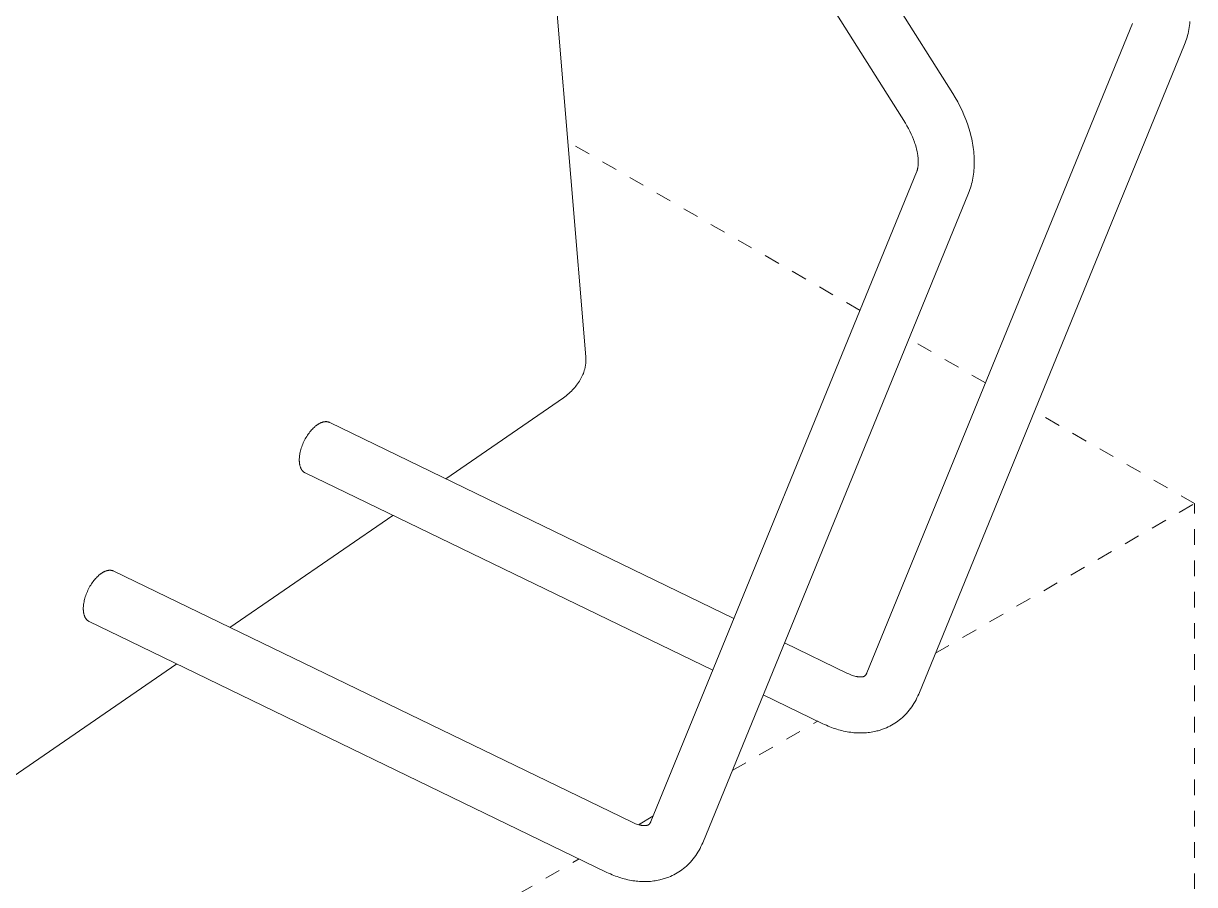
# Model space of a CAD drawing. Header units: inches. Extents: x -10 to 196, y -2 to 124.
# Drawn here: x 188.01 to 195.5, y 37.73 to 43.23 of the extents above; entities that cross this region are included whole.
import ezdxf

# ---------------------------------------------------------------- set-up
doc = ezdxf.new("R2010")
doc.units = ezdxf.units.IN
doc.linetypes.add('HIDDEN', pattern=[1.905, 1.27, -0.635])
doc.layers.add('ZANO_R', color=7, linetype='Continuous', lineweight=0)
doc.layers.add('ZANO_R_przerywana', color=250, linetype='HIDDEN', lineweight=0)

msp = doc.modelspace()

# ---------------------------------------------------------------- linework, layer by layer
at = {"layer": 'ZANO_R'}
for p, q in [((191.20988, 45.90355), (191.60963, 41.10176)), ((192.11798, 45.70373), (193.95479, 42.78597)), ((193.65185, 42.59526), (191.81503, 45.51302)), ((193.4057, 39.08272), (195.10455, 43.23362)), ((195.46377, 43.19444), (195.46133, 43.18197)), ((195.46591, 43.207), (195.46377, 43.19444)), ((195.46776, 43.21965), (195.46591, 43.207)), ((195.46931, 43.23239), (195.46776, 43.21965)), ((195.47058, 43.24521), (195.46931, 43.23239)), ((195.44466, 43.12136), (195.44041, 43.10962)), ((195.4486, 43.13324), (195.44466, 43.12136)), ((195.45224, 43.14524), (195.4486, 43.13324)), ((195.45557, 43.15737), (195.45224, 43.14524)), ((195.4586, 43.16962), (195.45557, 43.15737)), ((195.46133, 43.18197), (195.4586, 43.16962)), ((195.43585, 43.09803), (193.737, 38.94713)), ((195.44041, 43.10962), (195.43585, 43.09803)), ((193.95479, 42.78597), (193.97105, 42.75922)), ((193.97105, 42.75922), (193.98639, 42.73209)), ((193.98639, 42.73209), (194.0008, 42.7046)), ((194.0008, 42.7046), (194.01424, 42.6768)), ((194.01424, 42.6768), (194.0267, 42.64873)), ((194.0267, 42.64873), (194.03816, 42.62041)), ((194.03816, 42.62041), (194.0486, 42.59188)), ((193.66213, 42.57834), (193.65185, 42.59526)), ((193.6718, 42.56123), (193.66213, 42.57834)), ((193.68084, 42.54399), (193.6718, 42.56123)), ((193.68923, 42.52667), (193.68084, 42.54399)), ((193.69694, 42.50934), (193.68923, 42.52667)), ((194.0486, 42.59188), (194.05799, 42.56319)), ((194.05799, 42.56319), (194.06587, 42.536)), ((194.06587, 42.536), (194.07276, 42.5088)), ((193.70397, 42.49204), (193.69694, 42.50934)), ((193.7103, 42.47483), (193.70397, 42.49204)), ((193.71319, 42.46628), (193.7103, 42.47483)), ((193.71589, 42.45777), (193.71319, 42.46628)), ((193.72006, 42.44343), (193.71589, 42.45777)), ((194.07276, 42.5088), (194.07583, 42.49521)), ((194.07583, 42.49521), (194.07864, 42.48163)), ((194.07864, 42.48163), (194.08119, 42.46806)), ((194.08119, 42.46806), (194.08348, 42.45451)), ((194.08348, 42.45451), (194.08552, 42.44098)), ((193.72368, 42.42938), (193.72006, 42.44343)), ((193.72674, 42.41564), (193.72368, 42.42938)), ((193.72926, 42.40226), (193.72674, 42.41564)), ((193.73125, 42.38928), (193.72926, 42.40226)), ((193.73206, 42.38296), (193.73125, 42.38928)), ((193.73273, 42.37674), (193.73206, 42.38296)), ((193.73328, 42.37065), (193.73273, 42.37674)), ((194.08552, 42.44098), (194.08728, 42.42748)), ((194.08728, 42.42748), (194.08879, 42.41401)), ((194.08879, 42.41401), (194.09002, 42.40057)), ((194.09002, 42.40057), (194.09098, 42.38718)), ((194.09098, 42.38718), (194.09167, 42.37382)), ((194.09167, 42.37382), (194.09209, 42.36051)), ((193.72781, 42.29499), (193.7287, 42.29828)), ((193.7287, 42.29828), (193.72955, 42.30177)), ((193.72955, 42.30177), (193.73036, 42.30545)), ((193.73036, 42.30545), (193.7311, 42.30932)), ((193.7311, 42.30932), (193.73178, 42.31338)), ((193.73178, 42.31338), (193.7324, 42.31763)), ((193.7324, 42.31763), (193.73294, 42.32208)), ((193.73294, 42.32208), (193.73339, 42.32673)), ((193.73371, 42.36468), (193.73328, 42.37065)), ((193.73339, 42.32673), (193.73376, 42.33157)), ((193.73401, 42.35884), (193.73371, 42.36468)), ((193.73376, 42.33157), (193.73403, 42.33662)), ((193.73419, 42.35314), (193.73401, 42.35884)), ((193.73403, 42.33662), (193.73419, 42.34186)), ((193.73425, 42.3473), (193.73419, 42.35314)), ((193.73419, 42.34186), (193.73425, 42.3473)), ((194.09096, 42.30818), (194.08998, 42.29529)), ((194.09166, 42.32115), (194.09096, 42.30818)), ((194.09208, 42.33417), (194.09166, 42.32115)), ((194.09222, 42.34725), (194.09208, 42.33417)), ((194.09209, 42.36051), (194.09222, 42.34725)), ((192.0251, 38.1328), (193.72394, 42.28369)), ((193.72394, 42.28369), (193.72494, 42.28624)), ((193.72494, 42.28624), (193.72592, 42.28897)), ((193.72592, 42.28897), (193.72688, 42.29188)), ((193.72688, 42.29188), (193.72781, 42.29499)), ((194.08073, 42.23205), (194.078, 42.21969)), ((194.08316, 42.24451), (194.08073, 42.23205)), ((194.0853, 42.25707), (194.08316, 42.24451)), ((194.08715, 42.26973), (194.0853, 42.25707)), ((194.08871, 42.28247), (194.08715, 42.26973)), ((194.08998, 42.29529), (194.08871, 42.28247)), ((194.05524, 42.1481), (192.3564, 37.99721)), ((194.05981, 42.1597), (194.05524, 42.1481)), ((194.06406, 42.17144), (194.05981, 42.1597)), ((194.068, 42.18332), (194.06406, 42.17144)), ((194.07163, 42.19532), (194.068, 42.18332)), ((194.07497, 42.20745), (194.07163, 42.19532)), ((194.078, 42.21969), (194.07497, 42.20745)), ((191.60996, 41.09738), (191.60963, 41.10176)), ((191.60225, 41.02315), (191.60341, 41.02757)), ((191.60341, 41.02757), (191.60447, 41.03201)), ((191.60447, 41.03201), (191.60542, 41.0363)), ((191.60542, 41.0363), (191.60628, 41.0406)), ((191.60628, 41.0406), (191.60707, 41.04492)), ((191.60707, 41.04492), (191.60777, 41.04925)), ((191.60777, 41.04925), (191.60839, 41.0536)), ((191.60839, 41.0536), (191.60893, 41.05795)), ((191.60893, 41.05795), (191.60939, 41.06232)), ((191.60939, 41.06232), (191.60976, 41.06669)), ((191.60976, 41.06669), (191.61005, 41.07107)), ((191.61019, 41.093), (191.60996, 41.09738)), ((191.61005, 41.07107), (191.61025, 41.07545)), ((191.61034, 41.08861), (191.61019, 41.093)), ((191.61025, 41.07545), (191.61037, 41.07984)), ((191.6104, 41.08423), (191.61034, 41.08861)), ((191.61037, 41.07984), (191.6104, 41.08423)), ((191.56803, 40.94683), (191.57324, 40.95533)), ((191.57324, 40.95533), (191.57818, 40.964)), ((191.57818, 40.964), (191.58244, 40.97209)), ((191.58244, 40.97209), (191.58646, 40.98031)), ((191.58646, 40.98031), (191.5902, 40.98866)), ((191.5902, 40.98866), (191.59367, 40.99712)), ((191.59367, 40.99712), (191.59684, 41.00569)), ((191.59684, 41.00569), (191.59831, 41.01002)), ((191.59831, 41.01002), (191.5997, 41.01437)), ((191.5997, 41.01437), (191.60102, 41.01875)), ((191.60102, 41.01875), (191.60225, 41.02315)), ((191.50144, 40.86896), (191.50929, 40.87626)), ((191.50929, 40.87626), (191.51697, 40.88375)), ((191.51697, 40.88375), (191.52445, 40.89143)), ((191.52445, 40.89143), (191.53173, 40.89931)), ((191.53173, 40.89931), (191.53832, 40.90681)), ((191.53832, 40.90681), (191.5447, 40.91448)), ((191.5447, 40.91448), (191.55088, 40.92231)), ((191.55088, 40.92231), (191.55684, 40.93032)), ((191.55684, 40.93032), (191.56256, 40.93849)), ((191.56256, 40.93849), (191.56803, 40.94683)), ((191.46675, 40.84031), (190.71478, 40.32291)), ((191.46675, 40.84031), (191.47566, 40.84718)), ((191.47566, 40.84718), (191.48442, 40.85424)), ((191.48442, 40.85424), (191.49302, 40.8615)), ((191.49302, 40.8615), (191.50144, 40.86896)), ((189.8721, 40.65145), (189.86674, 40.64634)), ((189.87742, 40.6562), (189.8721, 40.65145)), ((189.88006, 40.65844), (189.87742, 40.6562)), ((189.88269, 40.66059), (189.88006, 40.65844)), ((189.88531, 40.66265), (189.88269, 40.66059)), ((189.8879, 40.66462), (189.88531, 40.66265)), ((189.89048, 40.6665), (189.8879, 40.66462)), ((189.89303, 40.66829), (189.89048, 40.6665)), ((189.89546, 40.66993), (189.89303, 40.66829)), ((189.89791, 40.67151), (189.89546, 40.66993)), ((189.90038, 40.67304), (189.89791, 40.67151)), ((189.90286, 40.67452), (189.90038, 40.67304)), ((189.90536, 40.67593), (189.90286, 40.67452)), ((189.90787, 40.67728), (189.90536, 40.67593)), ((189.9104, 40.67856), (189.90787, 40.67728)), ((189.91293, 40.67977), (189.9104, 40.67856)), ((189.91547, 40.68092), (189.91293, 40.67977)), ((189.91802, 40.68199), (189.91547, 40.68092)), ((189.92057, 40.68298), (189.91802, 40.68199)), ((189.92313, 40.6839), (189.92057, 40.68298)), ((189.92568, 40.68474), (189.92313, 40.6839)), ((189.92823, 40.68549), (189.92568, 40.68474)), ((189.93078, 40.68616), (189.92823, 40.68549)), ((189.93332, 40.68675), (189.93078, 40.68616)), ((189.93585, 40.68724), (189.93332, 40.68675)), ((189.93837, 40.68765), (189.93585, 40.68724)), ((189.93962, 40.68782), (189.93837, 40.68765)), ((189.94087, 40.68796), (189.93962, 40.68782)), ((189.94212, 40.68808), (189.94087, 40.68796)), ((189.94336, 40.68818), (189.94212, 40.68808)), ((189.94459, 40.68826), (189.94336, 40.68818)), ((189.94583, 40.68831), (189.94459, 40.68826)), ((189.94705, 40.68834), (189.94583, 40.68831)), ((189.94827, 40.68834), (189.94705, 40.68834)), ((189.94949, 40.68832), (189.94827, 40.68834)), ((189.9507, 40.68827), (189.94949, 40.68832)), ((189.9519, 40.6882), (189.9507, 40.68827)), ((189.95309, 40.68811), (189.9519, 40.6882)), ((189.95428, 40.68799), (189.95309, 40.68811)), ((189.95546, 40.68784), (189.95428, 40.68799)), ((189.95664, 40.68767), (189.95546, 40.68784)), ((189.9578, 40.68748), (189.95664, 40.68767)), ((189.95896, 40.68726), (189.9578, 40.68748)), ((189.96011, 40.68702), (189.95896, 40.68726)), ((189.96125, 40.68675), (189.96011, 40.68702)), ((189.96237, 40.68646), (189.96125, 40.68675)), ((189.9635, 40.68614), (189.96237, 40.68646)), ((189.96461, 40.6858), (189.9635, 40.68614)), ((189.96571, 40.68543), (189.96461, 40.6858)), ((189.9668, 40.68503), (189.96571, 40.68543)), ((189.96788, 40.68462), (189.9668, 40.68503)), ((189.96895, 40.68417), (189.96788, 40.68462)), ((189.97, 40.68371), (189.96895, 40.68417)), ((189.97105, 40.68321), (189.97, 40.68371)), ((189.97225, 40.68263), (192.55632, 39.43077)), ((189.81599, 40.5777), (189.81167, 40.56952)), ((189.82051, 40.58572), (189.81599, 40.5777)), ((189.82521, 40.59355), (189.82051, 40.58572)), ((189.83007, 40.60116), (189.82521, 40.59355)), ((189.83507, 40.60852), (189.83007, 40.60116)), ((189.84019, 40.61561), (189.83507, 40.60852)), ((189.8454, 40.62241), (189.84019, 40.61561)), ((189.85068, 40.6289), (189.8454, 40.62241)), ((189.85601, 40.63505), (189.85068, 40.6289)), ((189.86137, 40.64087), (189.85601, 40.63505)), ((189.86674, 40.64634), (189.86137, 40.64087)), ((189.78605, 40.50235), (189.78409, 40.49423)), ((189.78829, 40.51061), (189.78605, 40.50235)), ((189.79083, 40.51896), (189.78829, 40.51061)), ((189.79364, 40.5274), (189.79083, 40.51896)), ((189.79673, 40.53587), (189.79364, 40.5274)), ((189.80009, 40.54436), (189.79673, 40.53587)), ((189.80371, 40.55282), (189.80009, 40.54436)), ((189.80757, 40.56122), (189.80371, 40.55282)), ((189.81167, 40.56952), (189.80757, 40.56122)), ((189.77808, 40.44959), (189.77796, 40.443)), ((189.77796, 40.443), (189.778, 40.43962)), ((189.778, 40.43962), (189.77809, 40.43625)), ((189.77843, 40.45645), (189.77808, 40.44959)), ((189.77809, 40.43625), (189.77825, 40.4329)), ((189.77825, 40.4329), (189.77848, 40.42957)), ((189.77903, 40.46356), (189.77843, 40.45645)), ((189.77848, 40.42957), (189.77877, 40.42627)), ((189.77877, 40.42627), (189.77913, 40.42299)), ((189.77989, 40.47091), (189.77903, 40.46356)), ((189.78101, 40.47849), (189.77989, 40.47091)), ((189.78241, 40.48627), (189.78101, 40.47849)), ((189.78409, 40.49423), (189.78241, 40.48627)), ((189.77913, 40.42299), (189.77957, 40.41975)), ((189.77957, 40.41975), (189.78008, 40.41654)), ((189.78008, 40.41654), (189.78066, 40.41338)), ((189.78066, 40.41338), (189.78132, 40.41026)), ((189.78132, 40.41026), (189.78205, 40.40719)), ((189.78205, 40.40719), (189.78286, 40.40417)), ((189.78286, 40.40417), (189.78375, 40.40121)), ((189.78375, 40.40121), (189.78471, 40.39831)), ((189.78471, 40.39831), (189.78575, 40.39548)), ((189.78575, 40.39548), (189.78687, 40.39272)), ((189.78687, 40.39272), (189.78807, 40.39003)), ((189.78807, 40.39003), (189.7887, 40.38872)), ((189.7887, 40.38872), (189.78935, 40.38742)), ((189.78935, 40.38742), (189.79002, 40.38615)), ((189.79002, 40.38615), (189.7907, 40.3849)), ((189.7907, 40.3849), (189.79141, 40.38367)), ((189.79141, 40.38367), (189.79214, 40.38246)), ((189.79214, 40.38246), (189.79288, 40.38127)), ((189.79288, 40.38127), (189.79365, 40.38011)), ((189.79365, 40.38011), (189.79443, 40.37897)), ((189.79443, 40.37897), (189.79523, 40.37785)), ((189.79523, 40.37785), (189.79605, 40.37676)), ((189.79605, 40.37676), (189.79689, 40.37569)), ((189.79689, 40.37569), (189.79775, 40.37465)), ((189.79775, 40.37465), (189.79863, 40.37363)), ((189.79863, 40.37363), (189.79952, 40.37264)), ((189.79952, 40.37264), (189.80044, 40.37167)), ((189.80044, 40.37167), (189.80137, 40.37073)), ((189.80137, 40.37073), (189.80232, 40.36982)), ((189.80232, 40.36982), (189.80328, 40.36893)), ((189.80328, 40.36893), (189.80426, 40.36807)), ((189.80426, 40.36807), (189.80526, 40.36724)), ((189.80526, 40.36724), (189.80628, 40.36644)), ((189.80628, 40.36644), (189.80731, 40.36567)), ((189.80731, 40.36567), (189.80836, 40.36492)), ((189.80836, 40.36492), (189.80943, 40.3642)), ((189.80943, 40.3642), (189.81051, 40.36352)), ((189.81051, 40.36352), (189.8116, 40.36286)), ((189.8116, 40.36286), (189.81271, 40.36223)), ((189.81271, 40.36223), (189.81384, 40.36163)), ((189.81384, 40.36163), (189.81498, 40.36106)), ((190.07639, 40.23442), (189.81498, 40.36106)), ((192.42046, 39.09882), (190.07639, 40.23442)), ((190.37553, 40.08949), (189.33418, 39.37298)), ((188.47008, 39.67897), (188.4648, 39.67249)), ((188.47541, 39.68513), (188.47008, 39.67897)), ((188.48077, 39.69095), (188.47541, 39.68513)), ((188.48614, 39.69642), (188.48077, 39.69095)), ((188.49149, 39.70153), (188.48614, 39.69642)), ((188.49682, 39.70628), (188.49149, 39.70153)), ((188.49946, 39.70851), (188.49682, 39.70628)), ((188.50209, 39.71066), (188.49946, 39.70851)), ((188.5047, 39.71272), (188.50209, 39.71066)), ((188.5073, 39.71469), (188.5047, 39.71272)), ((188.50988, 39.71657), (188.5073, 39.71469)), ((188.51243, 39.71837), (188.50988, 39.71657)), ((188.51486, 39.72), (188.51243, 39.71837)), ((188.51731, 39.72159), (188.51486, 39.72)), ((188.51977, 39.72312), (188.51731, 39.72159)), ((188.52226, 39.72459), (188.51977, 39.72312)), ((188.52476, 39.726), (188.52226, 39.72459)), ((188.52727, 39.72735), (188.52476, 39.726)), ((188.52979, 39.72864), (188.52727, 39.72735)), ((188.53233, 39.72985), (188.52979, 39.72864)), ((188.53487, 39.731), (188.53233, 39.72985)), ((188.53742, 39.73207), (188.53487, 39.731)), ((188.53997, 39.73306), (188.53742, 39.73207)), ((188.54252, 39.73398), (188.53997, 39.73306)), ((188.54508, 39.73482), (188.54252, 39.73398)), ((188.54763, 39.73557), (188.54508, 39.73482)), ((188.55018, 39.73624), (188.54763, 39.73557)), ((188.55272, 39.73682), (188.55018, 39.73624)), ((188.55525, 39.73732), (188.55272, 39.73682)), ((188.55776, 39.73773), (188.55525, 39.73732)), ((188.55902, 39.73789), (188.55776, 39.73773)), ((188.56027, 39.73804), (188.55902, 39.73789)), ((188.56151, 39.73816), (188.56027, 39.73804)), ((188.56276, 39.73826), (188.56151, 39.73816)), ((188.56399, 39.73833), (188.56276, 39.73826)), ((188.56522, 39.73838), (188.56399, 39.73833)), ((188.56645, 39.73841), (188.56522, 39.73838)), ((188.56767, 39.73841), (188.56645, 39.73841)), ((188.56889, 39.73839), (188.56767, 39.73841)), ((188.57009, 39.73835), (188.56889, 39.73839)), ((188.5713, 39.73828), (188.57009, 39.73835)), ((188.57249, 39.73818), (188.5713, 39.73828)), ((188.57368, 39.73806), (188.57249, 39.73818)), ((188.57486, 39.73792), (188.57368, 39.73806)), ((188.57603, 39.73775), (188.57486, 39.73792)), ((188.5772, 39.73756), (188.57603, 39.73775)), ((188.57836, 39.73734), (188.5772, 39.73756)), ((188.5795, 39.7371), (188.57836, 39.73734)), ((188.58064, 39.73683), (188.5795, 39.7371)), ((188.58177, 39.73653), (188.58064, 39.73683)), ((188.58289, 39.73622), (188.58177, 39.73653)), ((188.584, 39.73587), (188.58289, 39.73622)), ((188.5851, 39.7355), (188.584, 39.73587)), ((188.58619, 39.73511), (188.5851, 39.7355)), ((188.58727, 39.73469), (188.58619, 39.73511)), ((188.58834, 39.73425), (188.58727, 39.73469)), ((188.5894, 39.73378), (188.58834, 39.73425)), ((188.59045, 39.73329), (188.5894, 39.73378)), ((188.59165, 39.73271), (191.90063, 38.12966)), ((188.4231, 39.60289), (188.41948, 39.59443)), ((188.42697, 39.61129), (188.4231, 39.60289)), ((188.43107, 39.6196), (188.42697, 39.61129)), ((188.43539, 39.62778), (188.43107, 39.6196)), ((188.43991, 39.6358), (188.43539, 39.62778)), ((188.44461, 39.64363), (188.43991, 39.6358)), ((188.44947, 39.65124), (188.44461, 39.64363)), ((188.45447, 39.6586), (188.44947, 39.65124)), ((188.45959, 39.66569), (188.45447, 39.6586)), ((188.4648, 39.67249), (188.45959, 39.66569)), ((188.40041, 39.52856), (188.39929, 39.52099)), ((188.40181, 39.53634), (188.40041, 39.52856)), ((188.40348, 39.54431), (188.40181, 39.53634)), ((188.40545, 39.55243), (188.40348, 39.54431)), ((188.40769, 39.56068), (188.40545, 39.55243)), ((188.41022, 39.56904), (188.40769, 39.56068)), ((188.41304, 39.57747), (188.41022, 39.56904)), ((188.41612, 39.58595), (188.41304, 39.57747)), ((188.41948, 39.59443), (188.41612, 39.58595)), ((188.39748, 39.49967), (188.39736, 39.49307)), ((188.39736, 39.49307), (188.39739, 39.48969)), ((188.39739, 39.48969), (188.39749, 39.48633)), ((188.39783, 39.50653), (188.39748, 39.49967)), ((188.39749, 39.48633), (188.39765, 39.48298)), ((188.39765, 39.48298), (188.39787, 39.47965)), ((188.39843, 39.51364), (188.39783, 39.50653)), ((188.39787, 39.47965), (188.39817, 39.47634)), ((188.39817, 39.47634), (188.39853, 39.47307)), ((188.39929, 39.52099), (188.39843, 39.51364)), ((188.39853, 39.47307), (188.39897, 39.46982)), ((188.39897, 39.46982), (188.39948, 39.46662)), ((188.39948, 39.46662), (188.40006, 39.46345)), ((188.40006, 39.46345), (188.40071, 39.46033)), ((188.40071, 39.46033), (188.40145, 39.45726)), ((188.40145, 39.45726), (188.40226, 39.45425)), ((188.40226, 39.45425), (188.40314, 39.45129)), ((188.40314, 39.45129), (188.40411, 39.44839)), ((188.40411, 39.44839), (188.40515, 39.44556)), ((188.40515, 39.44556), (188.40627, 39.4428)), ((188.40627, 39.4428), (188.40747, 39.44011)), ((188.40747, 39.44011), (188.4081, 39.43879)), ((188.4081, 39.43879), (188.40875, 39.4375)), ((188.40875, 39.4375), (188.40941, 39.43623)), ((188.40941, 39.43623), (188.4101, 39.43497)), ((188.4101, 39.43497), (188.41081, 39.43374)), ((188.41081, 39.43374), (188.41153, 39.43253)), ((188.41153, 39.43253), (188.41228, 39.43135)), ((188.41228, 39.43135), (188.41304, 39.43018)), ((188.41304, 39.43018), (188.41383, 39.42904)), ((188.41383, 39.42904), (188.41463, 39.42793)), ((188.41463, 39.42793), (188.41545, 39.42683)), ((188.41545, 39.42683), (188.41629, 39.42576)), ((188.41629, 39.42576), (188.41715, 39.42472)), ((188.41715, 39.42472), (188.41803, 39.4237)), ((188.41803, 39.4237), (188.41892, 39.42271)), ((188.41892, 39.42271), (188.41983, 39.42175)), ((188.41983, 39.42175), (188.42076, 39.42081)), ((188.42076, 39.42081), (188.42171, 39.41989)), ((188.42171, 39.41989), (188.42268, 39.41901)), ((188.42268, 39.41901), (188.42366, 39.41815)), ((188.42366, 39.41815), (188.42466, 39.41732)), ((188.42466, 39.41732), (188.42568, 39.41652)), ((188.42568, 39.41652), (188.42671, 39.41574)), ((188.42671, 39.41574), (188.42776, 39.415)), ((188.42776, 39.415), (188.42882, 39.41428)), ((188.42882, 39.41428), (188.4299, 39.41359)), ((188.4299, 39.41359), (188.431, 39.41293)), ((188.431, 39.41293), (188.43211, 39.4123)), ((188.43211, 39.4123), (188.43324, 39.4117)), ((188.43324, 39.4117), (188.43438, 39.41113)), ((188.6958, 39.28449), (188.43438, 39.41113)), ((191.74456, 37.8075), (188.6958, 39.28449)), ((192.87911, 39.27439), (193.28123, 39.07958)), ((188.99494, 39.13956), (187.66425, 38.22397)), ((193.28123, 39.07958), (193.29002, 39.07549)), ((193.40285, 39.07588), (193.40352, 39.07721)), ((193.40352, 39.07721), (193.40413, 39.07856)), ((193.40413, 39.07856), (193.4047, 39.07993)), ((193.4047, 39.07993), (193.40523, 39.08131)), ((193.40523, 39.08131), (193.4057, 39.08272)), ((193.29002, 39.07549), (193.29894, 39.07168)), ((193.29894, 39.07168), (193.30668, 39.06866)), ((193.30668, 39.06866), (193.31415, 39.06602)), ((193.31415, 39.06602), (193.32131, 39.06374)), ((193.32131, 39.06374), (193.32817, 39.0618)), ((193.32817, 39.0618), (193.3347, 39.06019)), ((193.3347, 39.06019), (193.33784, 39.05951)), ((193.33784, 39.05951), (193.3409, 39.05889)), ((193.3409, 39.05889), (193.34388, 39.05836)), ((193.34388, 39.05836), (193.34676, 39.05789)), ((193.34676, 39.05789), (193.34956, 39.05749)), ((193.34956, 39.05749), (193.35226, 39.05716)), ((193.35226, 39.05716), (193.35485, 39.05689)), ((193.35485, 39.05689), (193.35732, 39.05668)), ((193.35732, 39.05668), (193.35969, 39.05653)), ((193.35969, 39.05653), (193.36194, 39.05643)), ((193.36194, 39.05643), (193.36409, 39.05638)), ((193.36409, 39.05638), (193.36613, 39.05637)), ((193.36613, 39.05637), (193.36807, 39.0564)), ((193.36807, 39.0564), (193.36991, 39.05648)), ((193.36991, 39.05648), (193.37166, 39.05659)), ((193.37166, 39.05659), (193.37332, 39.05673)), ((193.37332, 39.05673), (193.37488, 39.05689)), ((193.37488, 39.05689), (193.37635, 39.05708)), ((193.37635, 39.05708), (193.37774, 39.0573)), ((193.37774, 39.0573), (193.37904, 39.05753)), ((193.37904, 39.05753), (193.38026, 39.05777)), ((193.38026, 39.05777), (193.38141, 39.05803)), ((193.38141, 39.05803), (193.38241, 39.05827)), ((193.38241, 39.05827), (193.38335, 39.05852)), ((193.38335, 39.05852), (193.38422, 39.05877)), ((193.38422, 39.05877), (193.38503, 39.05902)), ((193.38503, 39.05902), (193.38579, 39.05927)), ((193.38579, 39.05927), (193.38649, 39.05952)), ((193.38649, 39.05952), (193.38715, 39.05978)), ((193.38715, 39.05978), (193.38777, 39.06004)), ((193.38777, 39.06004), (193.38835, 39.0603)), ((193.38835, 39.0603), (193.38889, 39.06057)), ((193.38889, 39.06057), (193.3894, 39.06083)), ((193.3894, 39.06083), (193.38988, 39.06111)), ((193.38988, 39.06111), (193.39034, 39.06138)), ((193.39034, 39.06138), (193.39079, 39.06165)), ((193.39079, 39.06165), (193.39163, 39.06222)), ((193.39163, 39.06222), (193.39277, 39.06317)), ((193.39277, 39.06317), (193.39388, 39.06415)), ((193.39388, 39.06415), (193.39495, 39.06518)), ((193.39495, 39.06518), (193.39599, 39.06624)), ((193.39599, 39.06624), (193.39699, 39.06734)), ((193.39699, 39.06734), (193.39795, 39.06847)), ((193.39795, 39.06847), (193.39887, 39.06963)), ((193.39887, 39.06963), (193.39976, 39.07082)), ((193.39976, 39.07082), (193.40059, 39.07205)), ((193.40059, 39.07205), (193.40139, 39.0733)), ((193.40139, 39.0733), (193.40215, 39.07458)), ((193.40215, 39.07458), (193.40285, 39.07588)), ((193.12516, 38.75742), (192.74326, 38.94244)), ((193.73178, 38.93477), (193.72615, 38.92259)), ((193.737, 38.94713), (193.73178, 38.93477)), ((193.68439, 38.85391), (193.67617, 38.84332)), ((193.69227, 38.86477), (193.68439, 38.85391)), ((193.69979, 38.87588), (193.69227, 38.86477)), ((193.70695, 38.88723), (193.69979, 38.87588)), ((193.71373, 38.89881), (193.70695, 38.88723)), ((193.72014, 38.9106), (193.71373, 38.89881)), ((193.72615, 38.92259), (193.72014, 38.9106)), ((193.61409, 38.78171), (193.60441, 38.77434)), ((193.62353, 38.78938), (193.61409, 38.78171)), ((193.63272, 38.79735), (193.62353, 38.78938)), ((193.64165, 38.8056), (193.63272, 38.79735)), ((193.65031, 38.81414), (193.64165, 38.8056)), ((193.6587, 38.82295), (193.65031, 38.81414)), ((193.6676, 38.83299), (193.6587, 38.82295)), ((193.67617, 38.84332), (193.6676, 38.83299)), ((193.13598, 38.7523), (193.12516, 38.75742)), ((193.14685, 38.74739), (193.13598, 38.7523)), ((193.15776, 38.74269), (193.14685, 38.74739)), ((193.16871, 38.73822), (193.15776, 38.74269)), ((193.17971, 38.73396), (193.16871, 38.73822)), ((193.19074, 38.72993), (193.17971, 38.73396)), ((193.2018, 38.72613), (193.19074, 38.72993)), ((193.2129, 38.72255), (193.2018, 38.72613)), ((193.22402, 38.71921), (193.2129, 38.72255)), ((193.23517, 38.71611), (193.22402, 38.71921)), ((193.24634, 38.71325), (193.23517, 38.71611)), ((193.25753, 38.71063), (193.24634, 38.71325)), ((193.26874, 38.70825), (193.25753, 38.71063)), ((193.27996, 38.70613), (193.26874, 38.70825)), ((193.29118, 38.70425), (193.27996, 38.70613)), ((193.30242, 38.70263), (193.29118, 38.70425)), ((193.3126, 38.70139), (193.30242, 38.70263)), ((193.43364, 38.70373), (193.42371, 38.70227)), ((193.44353, 38.70542), (193.43364, 38.70373)), ((193.45338, 38.70735), (193.44353, 38.70542)), ((193.46317, 38.70952), (193.45338, 38.70735)), ((193.47035, 38.71127), (193.46317, 38.70952)), ((193.4775, 38.71315), (193.47035, 38.71127)), ((193.48462, 38.71517), (193.4775, 38.71315)), ((193.4917, 38.71733), (193.48462, 38.71517)), ((193.49874, 38.71961), (193.4917, 38.71733)), ((193.50573, 38.72203), (193.49874, 38.71961)), ((193.51267, 38.72457), (193.50573, 38.72203)), ((193.51957, 38.72724), (193.51267, 38.72457)), ((193.53079, 38.73193), (193.51957, 38.72724)), ((193.54186, 38.73696), (193.53079, 38.73193)), ((193.55277, 38.74235), (193.54186, 38.73696)), ((193.56349, 38.74808), (193.55277, 38.74235)), ((193.57403, 38.75415), (193.56349, 38.74808)), ((193.58438, 38.76055), (193.57403, 38.75415)), ((193.59451, 38.76728), (193.58438, 38.76055)), ((193.60441, 38.77434), (193.59451, 38.76728)), ((193.32279, 38.70036), (193.3126, 38.70139)), ((193.33296, 38.69954), (193.32279, 38.70036)), ((193.34313, 38.69895), (193.33296, 38.69954)), ((193.35328, 38.69857), (193.34313, 38.69895)), ((193.36342, 38.69842), (193.35328, 38.69857)), ((193.37354, 38.69849), (193.36342, 38.69842)), ((193.38363, 38.69879), (193.37354, 38.69849)), ((193.3937, 38.69931), (193.38363, 38.69879)), ((193.40374, 38.70007), (193.3937, 38.69931)), ((193.41374, 38.70105), (193.40374, 38.70007)), ((193.42371, 38.70227), (193.41374, 38.70105)), ((191.90063, 38.12966), (191.90942, 38.12557)), ((191.90942, 38.12557), (191.91834, 38.12175)), ((191.91834, 38.12175), (191.92608, 38.11874)), ((191.92608, 38.11874), (191.93354, 38.1161)), ((191.93354, 38.1161), (191.94071, 38.11382)), ((191.94071, 38.11382), (191.94756, 38.11188)), ((191.94603, 38.11229), (192.03857, 38.16572)), ((191.94756, 38.11188), (191.9541, 38.11027)), ((191.9541, 38.11027), (191.95724, 38.10958)), ((191.95724, 38.10958), (191.9603, 38.10897)), ((191.9603, 38.10897), (191.96327, 38.10843)), ((191.96327, 38.10843), (191.96616, 38.10796)), ((191.96616, 38.10796), (191.96895, 38.10757)), ((191.96895, 38.10757), (191.97166, 38.10723)), ((191.97166, 38.10723), (191.97425, 38.10697)), ((191.97425, 38.10697), (191.97672, 38.10676)), ((191.97672, 38.10676), (191.97908, 38.1066)), ((191.97908, 38.1066), (191.98134, 38.1065)), ((191.98134, 38.1065), (191.98348, 38.10645)), ((191.98348, 38.10645), (191.98553, 38.10645)), ((191.98553, 38.10645), (191.98747, 38.10648)), ((191.98747, 38.10648), (191.98931, 38.10655)), ((191.98931, 38.10655), (191.99106, 38.10666)), ((191.99106, 38.10666), (191.99271, 38.1068)), ((191.99271, 38.1068), (191.99427, 38.10697)), ((191.99427, 38.10697), (191.99575, 38.10716)), ((191.99575, 38.10716), (191.99713, 38.10737)), ((191.99713, 38.10737), (191.99844, 38.1076)), ((191.99844, 38.1076), (191.99966, 38.10785)), ((191.99966, 38.10785), (192.0008, 38.1081)), ((192.0008, 38.1081), (192.00181, 38.10835)), ((192.00181, 38.10835), (192.00274, 38.1086)), ((192.00274, 38.1086), (192.00361, 38.10884)), ((192.00361, 38.10884), (192.00443, 38.10909)), ((192.00443, 38.10909), (192.00519, 38.10935)), ((192.00519, 38.10935), (192.00589, 38.1096)), ((192.00589, 38.1096), (192.00655, 38.10986)), ((192.00655, 38.10986), (192.00717, 38.11012)), ((192.00717, 38.11012), (192.00774, 38.11038)), ((192.00774, 38.11038), (192.00828, 38.11064)), ((192.00828, 38.11064), (192.00879, 38.11091)), ((192.00879, 38.11091), (192.00928, 38.11118)), ((192.00928, 38.11118), (192.00974, 38.11146)), ((192.00974, 38.11146), (192.01018, 38.11173)), ((192.01018, 38.11173), (192.01103, 38.11229)), ((192.01103, 38.11229), (192.01217, 38.11324)), ((192.01217, 38.11324), (192.01328, 38.11423)), ((192.01328, 38.11423), (192.01435, 38.11525)), ((192.01435, 38.11525), (192.01539, 38.11632)), ((192.01539, 38.11632), (192.01639, 38.11741)), ((192.01639, 38.11741), (192.01735, 38.11854)), ((192.01735, 38.11854), (192.01827, 38.11971)), ((192.01827, 38.11971), (192.01915, 38.1209)), ((192.01915, 38.1209), (192.01999, 38.12212)), ((192.01999, 38.12212), (192.02079, 38.12337)), ((192.02079, 38.12337), (192.02154, 38.12465)), ((192.02154, 38.12465), (192.02225, 38.12596)), ((192.02225, 38.12596), (192.02291, 38.12728)), ((192.02291, 38.12728), (192.02353, 38.12863)), ((192.02353, 38.12863), (192.0241, 38.13)), ((192.0241, 38.13), (192.02462, 38.13139)), ((192.02462, 38.13139), (192.0251, 38.1328)), ((192.33953, 37.96067), (192.33313, 37.94888)), ((192.34555, 37.97267), (192.33953, 37.96067)), ((192.35117, 37.98485), (192.34555, 37.97267)), ((192.3564, 37.99721), (192.35117, 37.98485)), ((192.287, 37.88307), (192.2781, 37.87303)), ((192.29556, 37.89339), (192.287, 37.88307)), ((192.30379, 37.90399), (192.29556, 37.89339)), ((192.31167, 37.91485), (192.30379, 37.90399)), ((192.31919, 37.92596), (192.31167, 37.91485)), ((192.32635, 37.93731), (192.31919, 37.92596)), ((192.33313, 37.94888), (192.32635, 37.93731)), ((191.75538, 37.80238), (191.74456, 37.8075)), ((192.20377, 37.81063), (192.19343, 37.80423)), ((192.2139, 37.81736), (192.20377, 37.81063)), ((192.22381, 37.82442), (192.2139, 37.81736)), ((192.23349, 37.83178), (192.22381, 37.82442)), ((192.24293, 37.83945), (192.23349, 37.83178)), ((192.25212, 37.84742), (192.24293, 37.83945)), ((192.26105, 37.85568), (192.25212, 37.84742)), ((192.26971, 37.86422), (192.26105, 37.85568)), ((192.2781, 37.87303), (192.26971, 37.86422)), ((191.76624, 37.79747), (191.75538, 37.80238)), ((191.77716, 37.79277), (191.76624, 37.79747)), ((191.78811, 37.78829), (191.77716, 37.79277)), ((191.79911, 37.78404), (191.78811, 37.78829)), ((191.81014, 37.78001), (191.79911, 37.78404)), ((191.8212, 37.7762), (191.81014, 37.78001)), ((191.8323, 37.77263), (191.8212, 37.7762)), ((191.84342, 37.76929), (191.8323, 37.77263)), ((191.85457, 37.76619), (191.84342, 37.76929)), ((191.86574, 37.76332), (191.85457, 37.76619)), ((191.87693, 37.7607), (191.86574, 37.76332)), ((191.88813, 37.75833), (191.87693, 37.7607)), ((191.89935, 37.7562), (191.88813, 37.75833)), ((191.91058, 37.75433), (191.89935, 37.7562)), ((191.92182, 37.75271), (191.91058, 37.75433)), ((191.932, 37.75146), (191.92182, 37.75271)), ((191.94218, 37.75043), (191.932, 37.75146)), ((191.95236, 37.74962), (191.94218, 37.75043)), ((191.96253, 37.74902), (191.95236, 37.74962)), ((191.97268, 37.74865), (191.96253, 37.74902)), ((191.98282, 37.7485), (191.97268, 37.74865)), ((191.99293, 37.74857), (191.98282, 37.7485)), ((192.00303, 37.74887), (191.99293, 37.74857)), ((192.0131, 37.74939), (192.00303, 37.74887)), ((192.02313, 37.75014), (192.0131, 37.74939)), ((192.03314, 37.75113), (192.02313, 37.75014)), ((192.04311, 37.75235), (192.03314, 37.75113)), ((192.05304, 37.7538), (192.04311, 37.75235)), ((192.06293, 37.75549), (192.05304, 37.7538)), ((192.07277, 37.75742), (192.06293, 37.75549)), ((192.08257, 37.75959), (192.07277, 37.75742)), ((192.08975, 37.76135), (192.08257, 37.75959)), ((192.0969, 37.76323), (192.08975, 37.76135)), ((192.10402, 37.76525), (192.0969, 37.76323)), ((192.1111, 37.7674), (192.10402, 37.76525)), ((192.11813, 37.76969), (192.1111, 37.7674)), ((192.12513, 37.7721), (192.11813, 37.76969)), ((192.13207, 37.77465), (192.12513, 37.7721)), ((192.13896, 37.77732), (192.13207, 37.77465)), ((192.15019, 37.782), (192.13896, 37.77732)), ((192.16126, 37.78704), (192.15019, 37.782)), ((192.17216, 37.79243), (192.16126, 37.78704)), ((192.18289, 37.79816), (192.17216, 37.79243)), ((192.19343, 37.80423), (192.18289, 37.79816))]:
    msp.add_line(p, q, dxfattribs=at)
at = {"layer": 'ZANO_R_przerywana', "ltscale": 0.05}
for p, q in [((193.36196, 41.39923), (191.49514, 42.47704)), ((194.16422, 40.93605), (193.67482, 41.2186)), ((195.50057, 40.1645), (194.47708, 40.75541)), ((193.84374, 39.20793), (195.50057, 40.1645)), ((195.50057, 33.90128), (195.50057, 40.1645)), ((192.54504, 38.45813), (193.0916, 38.77368)), ((186.50337, 34.96997), (191.56706, 37.89349))]:
    msp.add_line(p, q, dxfattribs=at)

doc.saveas('drawing.dxf')
